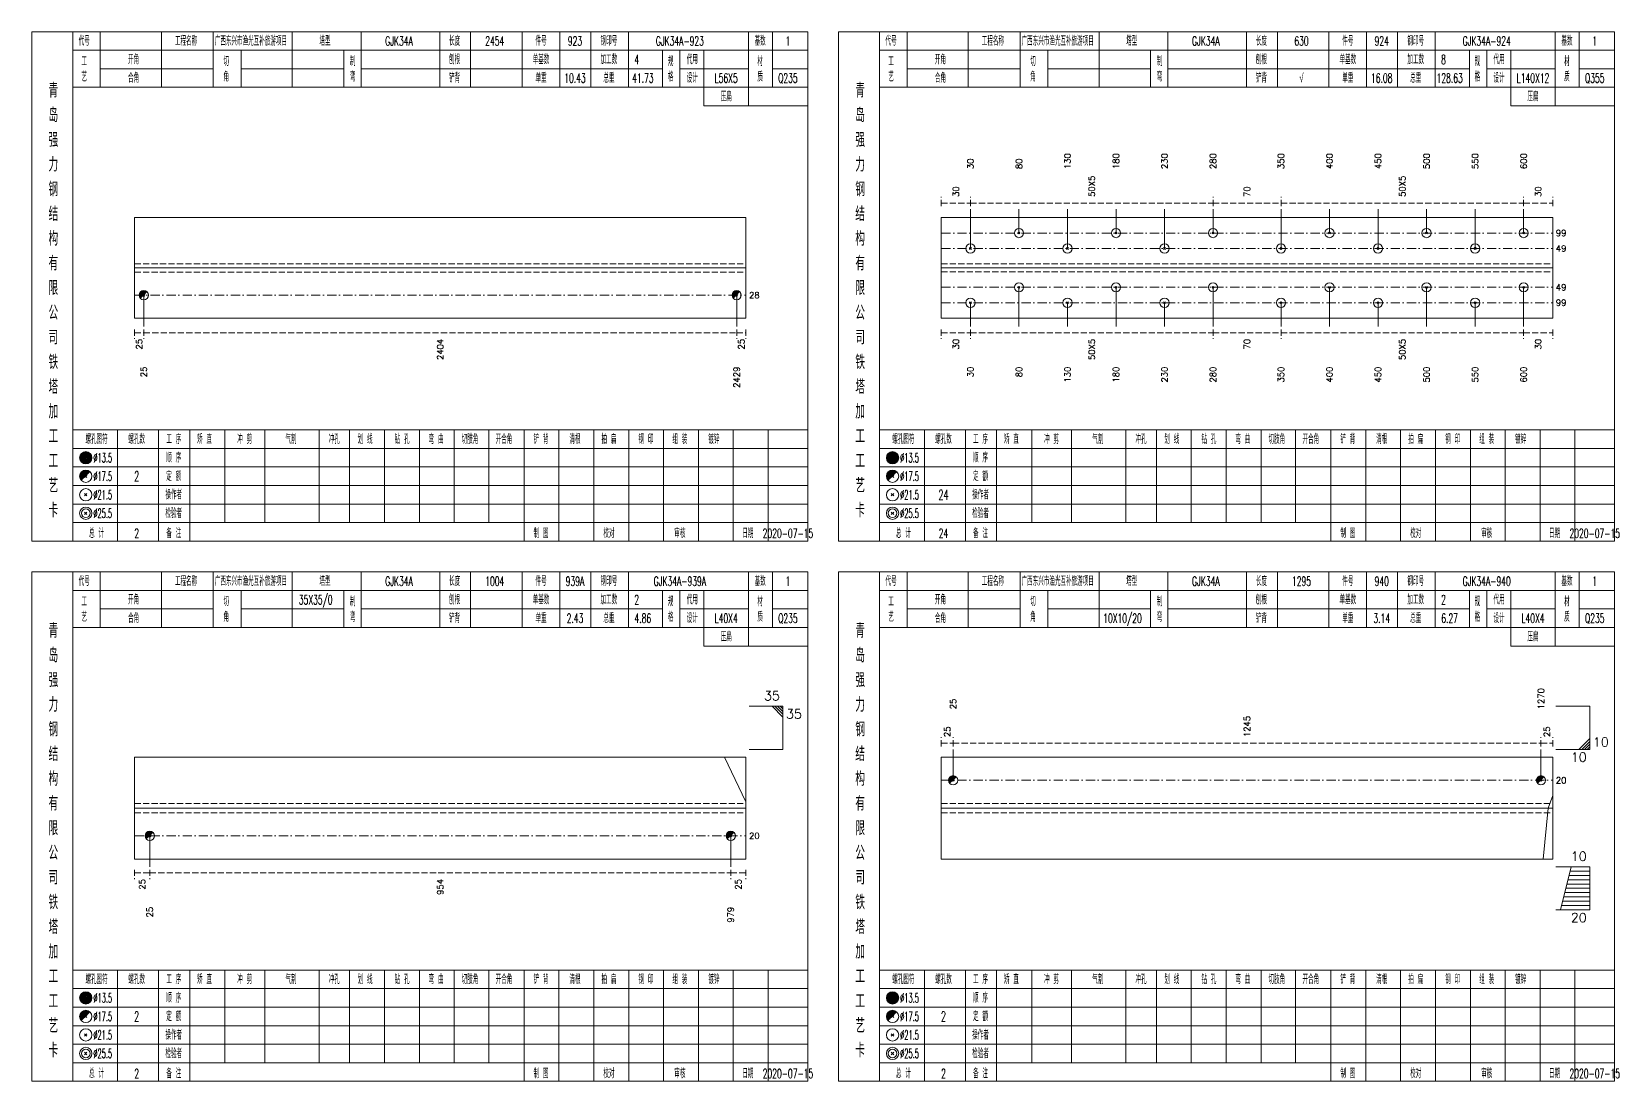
# Model space of a CAD drawing. Extents: x 0 to 2606, y -377 to 6479.
# Drawn here: x 2091 to 2606, y 2100 to 2440 of the extents above; entities that cross this region are included whole.
import ezdxf
from ezdxf.enums import TextEntityAlignment as Align

# ---------------------------------------------------------------- set-up
doc = ezdxf.new("R2010")
doc.units = 0
doc.header["$MEASUREMENT"] = 0
doc.linetypes.add('一点画线', pattern=[5.2, 3, -1, 0.2, -1])
doc.linetypes.add('虚线', pattern=[2.75, 2, -0.75])
doc.layers.get('0').update_dxf_attribs({"linetype": 'CONTINUOUS', "lineweight": 25})
doc.layers.add('1', color=7, linetype='CONTINUOUS', lineweight=25)
doc.layers.add('4', color=7, linetype='CONTINUOUS', lineweight=25)
doc.styles.get("Standard").update_dxf_attribs({"font": 'simplex.shx', "width": 0.7, "height": 3, "bigfont": 'gbhzfs.shx'})

msp = doc.modelspace()

# ---------------------------------------------------------------- linework, layer by layer
at = {"color": 8, "linetype": '虚线', "lineweight": 9}
for p, q in [((2385.9, 2383.5), (2385.9, 2386.5)), ((2385.9, 2384.5), (2395.33, 2384.5)), ((2395.33, 2383.5), (2395.33, 2386.5)), ((2395.33, 2383.5), (2395.33, 2386.5)), ((2395.33, 2384.5), (2473.94, 2384.5)), ((2473.94, 2383.5), (2473.94, 2386.5)), ((2473.94, 2383.5), (2473.94, 2386.5)), ((2473.94, 2384.5), (2495.96, 2384.5)), ((2495.96, 2383.5), (2495.96, 2386.5)), ((2495.96, 2383.5), (2495.96, 2386.5)), ((2495.96, 2384.5), (2574.57, 2384.5)), ((2574.57, 2383.5), (2574.57, 2386.5)), ((2574.57, 2383.5), (2574.57, 2386.5)), ((2574.57, 2384.5), (2584, 2384.5)), ((2584, 2383.5), (2584, 2386.5)), ((2124.5, 2343.5), (2124.5, 2340.5)), ((2124.5, 2342.5), (2127.5, 2342.5)), ((2127.5, 2343.5), (2127.5, 2340.5)), ((2127.5, 2343.5), (2127.5, 2340.5)), ((2127.5, 2342.5), (2319.6, 2342.5)), ((2319.6, 2343.5), (2319.6, 2340.5)), ((2319.6, 2343.5), (2319.6, 2340.5)), ((2319.6, 2342.5), (2322.6, 2342.5)), ((2322.6, 2343.5), (2322.6, 2340.5)), ((2385.9, 2343.5), (2385.9, 2340.5)), ((2385.9, 2342.5), (2395.33, 2342.5)), ((2395.33, 2343.5), (2395.33, 2340.5)), ((2395.33, 2343.5), (2395.33, 2340.5)), ((2395.33, 2342.5), (2473.94, 2342.5)), ((2473.94, 2343.5), (2473.94, 2340.5)), ((2473.94, 2343.5), (2473.94, 2340.5)), ((2473.94, 2342.5), (2495.96, 2342.5)), ((2495.96, 2343.5), (2495.96, 2340.5)), ((2495.96, 2343.5), (2495.96, 2340.5)), ((2495.96, 2342.5), (2574.57, 2342.5)), ((2574.57, 2343.5), (2574.57, 2340.5)), ((2574.57, 2343.5), (2574.57, 2340.5)), ((2574.57, 2342.5), (2584, 2342.5)), ((2584, 2343.5), (2584, 2340.5)), ((2385.9, 2208.5), (2385.9, 2211.5)), ((2385.9, 2209.5), (2389.72, 2209.5)), ((2389.72, 2208.5), (2389.72, 2211.5)), ((2389.72, 2208.5), (2389.72, 2211.5)), ((2389.72, 2209.5), (2580.18, 2209.5)), ((2580.18, 2208.5), (2580.18, 2211.5)), ((2580.18, 2208.5), (2580.18, 2211.5)), ((2580.18, 2209.5), (2584, 2209.5)), ((2584, 2208.5), (2584, 2211.5)), ((2124.5, 2168.5), (2124.5, 2165.5)), ((2124.5, 2167.5), (2129.43, 2167.5)), ((2129.43, 2168.5), (2129.43, 2165.5)), ((2129.43, 2168.5), (2129.43, 2165.5)), ((2129.43, 2167.5), (2317.67, 2167.5)), ((2317.67, 2168.5), (2317.67, 2165.5)), ((2317.67, 2168.5), (2317.67, 2165.5)), ((2317.67, 2167.5), (2322.6, 2167.5)), ((2322.6, 2168.5), (2322.6, 2165.5))]:
    msp.add_line(p, q, dxfattribs=at)
at = {"color": 7, "linetype": 'Continuous', "lineweight": 13}
for p, q in [((2395.33, 2369.79), (2395.33, 2382.5)), ((2411.06, 2374.79), (2411.06, 2382.5)), ((2426.78, 2369.79), (2426.78, 2382.5)), ((2442.5, 2374.79), (2442.5, 2382.5)), ((2458.22, 2369.79), (2458.22, 2382.5)), ((2473.94, 2374.79), (2473.94, 2382.5)), ((2495.96, 2369.79), (2495.96, 2382.5)), ((2511.68, 2374.79), (2511.68, 2382.5)), ((2527.4, 2369.79), (2527.4, 2382.5)), ((2543.12, 2374.79), (2543.12, 2382.5)), ((2558.84, 2369.79), (2558.84, 2382.5)), ((2574.57, 2374.79), (2574.57, 2382.5)), ((2410.76, 2374.49), (2411.36, 2375.09)), ((2411.36, 2374.49), (2410.76, 2375.09)), ((2442.2, 2374.49), (2442.8, 2375.09)), ((2442.8, 2374.49), (2442.2, 2375.09)), ((2473.64, 2374.49), (2474.24, 2375.09)), ((2474.24, 2374.49), (2473.64, 2375.09)), ((2511.38, 2374.49), (2511.98, 2375.09)), ((2511.98, 2374.49), (2511.38, 2375.09)), ((2542.82, 2374.49), (2543.42, 2375.09)), ((2543.42, 2374.49), (2542.82, 2375.09)), ((2574.27, 2374.49), (2574.87, 2375.09)), ((2574.87, 2374.49), (2574.27, 2375.09)), ((2395.03, 2369.49), (2395.63, 2370.09)), ((2395.63, 2369.49), (2395.03, 2370.09)), ((2426.48, 2369.49), (2427.08, 2370.09)), ((2427.08, 2369.49), (2426.48, 2370.09)), ((2457.92, 2369.49), (2458.52, 2370.09)), ((2458.52, 2369.49), (2457.92, 2370.09)), ((2495.66, 2369.49), (2496.26, 2370.09)), ((2496.26, 2369.49), (2495.66, 2370.09)), ((2527.1, 2369.49), (2527.7, 2370.09)), ((2527.7, 2369.49), (2527.1, 2370.09)), ((2558.54, 2369.49), (2559.14, 2370.09)), ((2559.14, 2369.49), (2558.54, 2370.09)), ((2411.06, 2357.21), (2411.06, 2344.5)), ((2442.5, 2357.21), (2442.5, 2344.5)), ((2473.94, 2357.21), (2473.94, 2344.5)), ((2511.68, 2357.21), (2511.68, 2344.5)), ((2543.12, 2357.21), (2543.12, 2344.5)), ((2574.57, 2357.21), (2574.57, 2344.5)), ((2127.5, 2354.66), (2127.5, 2344.5)), ((2319.6, 2354.66), (2319.6, 2344.5)), ((2395.33, 2352.21), (2395.33, 2344.5)), ((2426.78, 2352.21), (2426.78, 2344.5)), ((2458.22, 2352.21), (2458.22, 2344.5)), ((2495.96, 2352.21), (2495.96, 2344.5)), ((2527.4, 2352.21), (2527.4, 2344.5)), ((2558.84, 2352.21), (2558.84, 2344.5)), ((2334.6, 2221.5), (2323.6, 2221.5)), ((2331.1, 2221.5), (2334.6, 2218)), ((2331.98, 2221.5), (2334.6, 2218.88)), ((2332.85, 2221.5), (2334.6, 2219.75)), ((2333.73, 2221.5), (2334.6, 2220.62)), ((2334.6, 2207.5), (2334.6, 2221.5)), ((2596, 2221.5), (2585, 2221.5)), ((2596, 2207.5), (2596, 2221.5)), ((2334.6, 2207.5), (2323.6, 2207.5)), ((2389.72, 2197.5), (2389.72, 2207.5)), ((2580.18, 2197.5), (2580.18, 2207.5)), ((2596, 2207.5), (2585, 2207.5)), ((2592.5, 2207.5), (2596, 2211)), ((2593.38, 2207.5), (2596, 2210.12)), ((2594.25, 2207.5), (2596, 2209.25)), ((2595.12, 2207.5), (2596, 2208.38)), ((2322.6, 2190.56), (2315.69, 2205)), ((2584, 2192.62), (2582.47, 2188.5)), ((2582.47, 2188.5), (2580.94, 2172)), ((2129.43, 2179.5), (2129.43, 2169.5)), ((2317.67, 2179.5), (2317.67, 2169.5)), ((2596, 2169.5), (2585, 2169.5)), ((2590, 2169.5), (2586.5, 2155.5)), ((2596, 2166.7), (2589.3, 2166.7)), ((2596, 2168.1), (2589.65, 2168.1)), ((2596, 2169.5), (2596, 2155.5)), ((2596, 2161.1), (2587.9, 2161.1)), ((2596, 2162.5), (2588.25, 2162.5)), ((2596, 2163.9), (2588.6, 2163.9)), ((2596, 2165.3), (2588.95, 2165.3)), ((2596, 2155.5), (2585, 2155.5)), ((2596, 2156.9), (2586.85, 2156.9)), ((2596, 2158.3), (2587.2, 2158.3)), ((2596, 2159.7), (2587.55, 2159.7))]:
    msp.add_line(p, q, dxfattribs=at)
at = {"color": 7, "linetype": 'Continuous', "lineweight": 18}
for p, q in [((2124.5, 2379.84), (2124.5, 2347.16)), ((2124.5, 2379.84), (2322.6, 2379.84)), ((2322.6, 2379.84), (2322.6, 2347.16)), ((2385.9, 2379.79), (2385.9, 2347.21)), ((2385.9, 2379.79), (2584, 2379.79)), ((2584, 2379.79), (2584, 2347.21)), ((2124.5, 2363.5), (2322.6, 2363.5)), ((2385.9, 2363.5), (2584, 2363.5)), ((2124.5, 2205), (2124.5, 2172)), ((2124.5, 2205), (2322.6, 2205)), ((2322.6, 2205), (2322.6, 2172)), ((2385.9, 2205), (2385.9, 2172)), ((2385.9, 2205), (2584, 2205)), ((2584, 2205), (2584, 2172)), ((2124.5, 2188.5), (2322.6, 2188.5)), ((2385.9, 2188.5), (2584, 2188.5))]:
    msp.add_line(p, q, dxfattribs=at)
at = {"color": 3, "linetype": '一点画线', "lineweight": 13}
for p, q in [((2385.9, 2374.79), (2584, 2374.79)), ((2385.9, 2369.79), (2584, 2369.79)), ((2385.9, 2357.21), (2584, 2357.21)), ((2124.5, 2354.66), (2322.6, 2354.66)), ((2385.9, 2352.21), (2584, 2352.21)), ((2385.9, 2197.5), (2584, 2197.5)), ((2124.5, 2179.5), (2322.6, 2179.5))]:
    msp.add_line(p, q, dxfattribs=at)
at = {"color": 1, "linetype": '虚线', "lineweight": 18}
for p, q in [((2124.5, 2364.84), (2322.6, 2364.84)), ((2124.5, 2362.16), (2322.6, 2362.16)), ((2385.9, 2364.79), (2584, 2364.79)), ((2385.9, 2362.21), (2584, 2362.21)), ((2124.5, 2190), (2322.6, 2190)), ((2124.5, 2187), (2322.6, 2187)), ((2385.9, 2190), (2584, 2190)), ((2385.9, 2187), (2584, 2187))]:
    msp.add_line(p, q, dxfattribs=at)
at = {"color": 7, "linetype": 'Continuous', "lineweight": 0}
for p, q in [((2389.42, 2197.2), (2390.02, 2197.8)), ((2389.42, 2197.8), (2390.02, 2197.2)), ((2579.88, 2197.2), (2580.48, 2197.8)), ((2579.88, 2197.8), (2580.48, 2197.2))]:
    msp.add_line(p, q, dxfattribs=at)
at = {"color": 7, "linetype": 'Continuous', "lineweight": 13}
for centre in [(2411.06, 2374.79), (2442.5, 2374.79), (2473.94, 2374.79), (2511.68, 2374.79), (2543.12, 2374.79), (2574.57, 2374.79), (2395.33, 2369.79), (2426.78, 2369.79), (2458.22, 2369.79), (2495.96, 2369.79), (2527.4, 2369.79), (2558.84, 2369.79), (2389.72, 2197.5), (2580.18, 2197.5)]:
    msp.add_circle(centre, 1.5, dxfattribs=at)
for centre, radius in [((2389.72, 2197.5), 1.35), ((2389.72, 2197.5), 1.2), ((2389.72, 2197.5), 1.05), ((2389.72, 2197.5), 0.9), ((2389.72, 2197.5), 0.75), ((2389.72, 2197.5), 0.6), ((2389.72, 2197.5), 0.45), ((2389.72, 2197.5), 0.3), ((2389.72, 2197.5), 0.15), ((2580.18, 2197.5), 1.35), ((2580.18, 2197.5), 1.2), ((2580.18, 2197.5), 1.05), ((2580.18, 2197.5), 0.9), ((2580.18, 2197.5), 0.75), ((2580.18, 2197.5), 0.6), ((2580.18, 2197.5), 0.45), ((2580.18, 2197.5), 0.3), ((2580.18, 2197.5), 0.15)]:
    msp.add_arc(centre, radius, 45, 225, dxfattribs=at)
at = {"layer": '1', "color": 7, "linetype": 'Continuous', "lineweight": 13}
for p, q in [((2410.76, 2356.91), (2411.36, 2357.51)), ((2411.36, 2356.91), (2410.76, 2357.51)), ((2442.2, 2356.91), (2442.8, 2357.51)), ((2442.8, 2356.91), (2442.2, 2357.51)), ((2473.64, 2356.91), (2474.24, 2357.51)), ((2474.24, 2356.91), (2473.64, 2357.51)), ((2511.38, 2356.91), (2511.98, 2357.51)), ((2511.98, 2356.91), (2511.38, 2357.51)), ((2542.82, 2356.91), (2543.42, 2357.51)), ((2543.42, 2356.91), (2542.82, 2357.51)), ((2574.27, 2356.91), (2574.87, 2357.51)), ((2574.87, 2356.91), (2574.27, 2357.51)), ((2395.03, 2351.91), (2395.63, 2352.51)), ((2395.63, 2351.91), (2395.03, 2352.51)), ((2426.48, 2351.91), (2427.08, 2352.51)), ((2427.08, 2351.91), (2426.48, 2352.51)), ((2457.92, 2351.91), (2458.52, 2352.51)), ((2458.52, 2351.91), (2457.92, 2352.51)), ((2495.66, 2351.91), (2496.26, 2352.51)), ((2496.26, 2351.91), (2495.66, 2352.51)), ((2527.1, 2351.91), (2527.7, 2352.51)), ((2527.7, 2351.91), (2527.1, 2352.51)), ((2558.54, 2351.91), (2559.14, 2352.51)), ((2559.14, 2351.91), (2558.54, 2352.51))]:
    msp.add_line(p, q, dxfattribs=at)
at = {"layer": '1', "color": 7, "linetype": 'Continuous', "lineweight": 0}
for p, q in [((2127.2, 2354.36), (2127.8, 2354.96)), ((2127.2, 2354.96), (2127.8, 2354.36)), ((2319.3, 2354.36), (2319.9, 2354.96)), ((2319.3, 2354.96), (2319.9, 2354.36)), ((2129.13, 2179.2), (2129.73, 2179.8)), ((2129.13, 2179.8), (2129.73, 2179.2)), ((2317.37, 2179.2), (2317.97, 2179.8)), ((2317.37, 2179.8), (2317.97, 2179.2))]:
    msp.add_line(p, q, dxfattribs=at)
at = {"layer": '1', "color": 7, "linetype": 'Continuous', "lineweight": 18}
for p, q in [((2124.5, 2347.16), (2322.6, 2347.16)), ((2385.9, 2347.21), (2584, 2347.21)), ((2124.5, 2172), (2322.6, 2172)), ((2385.9, 2172), (2584, 2172))]:
    msp.add_line(p, q, dxfattribs=at)
at = {"layer": '1', "color": 7, "linetype": 'Continuous', "lineweight": 13}
for centre in [(2127.5, 2354.66), (2319.6, 2354.66), (2411.06, 2357.21), (2442.5, 2357.21), (2473.94, 2357.21), (2511.68, 2357.21), (2543.12, 2357.21), (2574.57, 2357.21), (2395.33, 2352.21), (2426.78, 2352.21), (2458.22, 2352.21), (2495.96, 2352.21), (2527.4, 2352.21), (2558.84, 2352.21), (2129.43, 2179.5), (2317.67, 2179.5)]:
    msp.add_circle(centre, 1.5, dxfattribs=at)
for centre, radius in [((2127.5, 2354.66), 1.35), ((2127.5, 2354.66), 1.2), ((2127.5, 2354.66), 1.05), ((2319.6, 2354.66), 1.35), ((2319.6, 2354.66), 1.2), ((2319.6, 2354.66), 1.05), ((2127.5, 2354.66), 0.9), ((2127.5, 2354.66), 0.75), ((2127.5, 2354.66), 0.6), ((2127.5, 2354.66), 0.45), ((2127.5, 2354.66), 0.3), ((2127.5, 2354.66), 0.15), ((2319.6, 2354.66), 0.9), ((2319.6, 2354.66), 0.75), ((2319.6, 2354.66), 0.6), ((2319.6, 2354.66), 0.45), ((2319.6, 2354.66), 0.3), ((2319.6, 2354.66), 0.15), ((2129.43, 2179.5), 1.35), ((2317.67, 2179.5), 1.35), ((2129.43, 2179.5), 1.2), ((2129.43, 2179.5), 1.05), ((2129.43, 2179.5), 0.9), ((2129.43, 2179.5), 0.75), ((2129.43, 2179.5), 0.6), ((2129.43, 2179.5), 0.45), ((2129.43, 2179.5), 0.3), ((2129.43, 2179.5), 0.15), ((2317.67, 2179.5), 1.2), ((2317.67, 2179.5), 1.05), ((2317.67, 2179.5), 0.9), ((2317.67, 2179.5), 0.75), ((2317.67, 2179.5), 0.6), ((2317.67, 2179.5), 0.45), ((2317.67, 2179.5), 0.3), ((2317.67, 2179.5), 0.15)]:
    msp.add_arc(centre, radius, 45, 225, dxfattribs=at)
at = {"layer": '4', "color": 1, "linetype": 'Continuous', "lineweight": 18}
for p, q in [((2104.5, 2275), (2104.5, 2440)), ((2113.4, 2422), (2113.4, 2440)), ((2133.2, 2422), (2133.2, 2440)), ((2150, 2422), (2150, 2440)), ((2175.6, 2422), (2175.6, 2440)), ((2197.9, 2422), (2197.9, 2440)), ((2223.4, 2422), (2223.4, 2440)), ((2233.4, 2422), (2233.4, 2440)), ((2250.1, 2422), (2250.1, 2440)), ((2262.3, 2422), (2262.3, 2440)), ((2272.3, 2422), (2272.3, 2440)), ((2284.5, 2422), (2284.5, 2440)), ((2323.4, 2416), (2323.4, 2440)), ((2331.2, 2422), (2331.2, 2440)), ((2365.9, 2275), (2365.9, 2440)), ((2374.8, 2422), (2374.8, 2440)), ((2394.6, 2422), (2394.6, 2440)), ((2411.4, 2422), (2411.4, 2440)), ((2437, 2422), (2437, 2440)), ((2459.3, 2422), (2459.3, 2440)), ((2484.8, 2422), (2484.8, 2440)), ((2494.8, 2422), (2494.8, 2440)), ((2511.5, 2422), (2511.5, 2440)), ((2523.7, 2422), (2523.7, 2440)), ((2533.7, 2422), (2533.7, 2440)), ((2545.9, 2422), (2545.9, 2440)), ((2584.8, 2416), (2584.8, 2440)), ((2592.6, 2422), (2592.6, 2440)), ((2104.5, 2434), (2342.6, 2434)), ((2159, 2422), (2159, 2434)), ((2192.3, 2422), (2192.3, 2434)), ((2295.6, 2422), (2295.6, 2434)), ((2301.2, 2422), (2301.2, 2434)), ((2309, 2416), (2309, 2434)), ((2365.9, 2434), (2604, 2434)), ((2420.4, 2422), (2420.4, 2434)), ((2453.7, 2422), (2453.7, 2434)), ((2557, 2422), (2557, 2434)), ((2562.6, 2422), (2562.6, 2434)), ((2570.4, 2416), (2570.4, 2434)), ((2113.4, 2428), (2150, 2428)), ((2159, 2428), (2192.3, 2428)), ((2197.9, 2428), (2295.6, 2428)), ((2301.2, 2428), (2323.4, 2428)), ((2331.2, 2428), (2342.6, 2428)), ((2374.8, 2428), (2411.4, 2428)), ((2420.4, 2428), (2453.7, 2428)), ((2459.3, 2428), (2557, 2428)), ((2562.6, 2428), (2584.8, 2428)), ((2592.6, 2428), (2604, 2428)), ((2104.5, 2422), (2342.6, 2422)), ((2365.9, 2422), (2604, 2422)), ((2309, 2416), (2342.6, 2416)), ((2570.4, 2416), (2604, 2416)), ((2104.5, 2311), (2342.6, 2311)), ((2119, 2275), (2119, 2311)), ((2132.3, 2275), (2132.3, 2311)), ((2142.4, 2275), (2142.4, 2311)), ((2153.8, 2281), (2153.8, 2311)), ((2166.7, 2281), (2166.7, 2311)), ((2184.3, 2281), (2184.3, 2311)), ((2194.2, 2281), (2194.2, 2311)), ((2205.5, 2281), (2205.5, 2311)), ((2216.8, 2281), (2216.8, 2311)), ((2228.1, 2281), (2228.1, 2311)), ((2239.3, 2281), (2239.3, 2311)), ((2250.7, 2281), (2250.7, 2311)), ((2262, 2281), (2262, 2311)), ((2273.3, 2281), (2273.3, 2311)), ((2284.6, 2281), (2284.6, 2311)), ((2295.9, 2281), (2295.9, 2311)), ((2307.2, 2281), (2307.2, 2311)), ((2318.5, 2281), (2318.5, 2311)), ((2329.8, 2281), (2329.8, 2311)), ((2365.9, 2311), (2604, 2311)), ((2380.4, 2275), (2380.4, 2311)), ((2393.7, 2275), (2393.7, 2311)), ((2403.8, 2275), (2403.8, 2311)), ((2415.2, 2281), (2415.2, 2311)), ((2428.1, 2281), (2428.1, 2311)), ((2445.7, 2281), (2445.7, 2311)), ((2455.6, 2281), (2455.6, 2311)), ((2466.9, 2281), (2466.9, 2311)), ((2478.2, 2281), (2478.2, 2311)), ((2489.5, 2281), (2489.5, 2311)), ((2500.7, 2281), (2500.7, 2311)), ((2512.1, 2281), (2512.1, 2311)), ((2523.4, 2281), (2523.4, 2311)), ((2534.7, 2281), (2534.7, 2311)), ((2546, 2281), (2546, 2311)), ((2557.3, 2281), (2557.3, 2311)), ((2568.6, 2281), (2568.6, 2311)), ((2579.9, 2281), (2579.9, 2311)), ((2591.2, 2281), (2591.2, 2311)), ((2104.5, 2305), (2342.6, 2305)), ((2365.9, 2305), (2604, 2305)), ((2104.5, 2299), (2342.6, 2299)), ((2365.9, 2299), (2604, 2299)), ((2104.5, 2293), (2342.6, 2293)), ((2365.9, 2293), (2604, 2293)), ((2104.5, 2287), (2342.6, 2287)), ((2365.9, 2287), (2604, 2287)), ((2104.5, 2281), (2342.6, 2281)), ((2250.7, 2275), (2250.7, 2281)), ((2262, 2275), (2262, 2281)), ((2273.3, 2275), (2273.3, 2281)), ((2284.6, 2275), (2284.6, 2281)), ((2295.9, 2275), (2295.9, 2281)), ((2307.2, 2275), (2307.2, 2281)), ((2318.5, 2275), (2318.5, 2281)), ((2329.8, 2275), (2329.8, 2281)), ((2365.9, 2281), (2604, 2281)), ((2512.1, 2275), (2512.1, 2281)), ((2523.4, 2275), (2523.4, 2281)), ((2534.7, 2275), (2534.7, 2281)), ((2546, 2275), (2546, 2281)), ((2557.3, 2275), (2557.3, 2281)), ((2568.6, 2275), (2568.6, 2281)), ((2579.9, 2275), (2579.9, 2281)), ((2591.2, 2275), (2591.2, 2281)), ((2104.5, 2100), (2104.5, 2265)), ((2113.4, 2247), (2113.4, 2265)), ((2133.2, 2247), (2133.2, 2265)), ((2150, 2247), (2150, 2265)), ((2175.6, 2247), (2175.6, 2265)), ((2197.9, 2247), (2197.9, 2265)), ((2223.4, 2247), (2223.4, 2265)), ((2233.4, 2247), (2233.4, 2265)), ((2250.1, 2247), (2250.1, 2265)), ((2262.3, 2247), (2262.3, 2265)), ((2272.3, 2247), (2272.3, 2265)), ((2284.5, 2247), (2284.5, 2265)), ((2323.4, 2241), (2323.4, 2265)), ((2331.2, 2247), (2331.2, 2265)), ((2365.9, 2100), (2365.9, 2265)), ((2374.8, 2247), (2374.8, 2265)), ((2394.6, 2247), (2394.6, 2265)), ((2411.4, 2247), (2411.4, 2265)), ((2437, 2247), (2437, 2265)), ((2459.3, 2247), (2459.3, 2265)), ((2484.8, 2247), (2484.8, 2265)), ((2494.8, 2247), (2494.8, 2265)), ((2511.5, 2247), (2511.5, 2265)), ((2523.7, 2247), (2523.7, 2265)), ((2533.7, 2247), (2533.7, 2265)), ((2545.9, 2247), (2545.9, 2265)), ((2584.8, 2241), (2584.8, 2265)), ((2592.6, 2247), (2592.6, 2265)), ((2104.5, 2259), (2342.6, 2259)), ((2159, 2247), (2159, 2259)), ((2192.3, 2247), (2192.3, 2259)), ((2295.6, 2247), (2295.6, 2259)), ((2301.2, 2247), (2301.2, 2259)), ((2309, 2241), (2309, 2259)), ((2365.9, 2259), (2604, 2259)), ((2420.4, 2247), (2420.4, 2259)), ((2453.7, 2247), (2453.7, 2259)), ((2557, 2247), (2557, 2259)), ((2562.6, 2247), (2562.6, 2259)), ((2570.4, 2241), (2570.4, 2259)), ((2113.4, 2253), (2150, 2253)), ((2159, 2253), (2192.3, 2253)), ((2197.9, 2253), (2295.6, 2253)), ((2301.2, 2253), (2323.4, 2253)), ((2331.2, 2253), (2342.6, 2253)), ((2374.8, 2253), (2411.4, 2253)), ((2420.4, 2253), (2453.7, 2253)), ((2459.3, 2253), (2557, 2253)), ((2562.6, 2253), (2584.8, 2253)), ((2592.6, 2253), (2604, 2253)), ((2104.5, 2247), (2342.6, 2247)), ((2365.9, 2247), (2604, 2247)), ((2309, 2241), (2342.6, 2241)), ((2570.4, 2241), (2604, 2241)), ((2104.5, 2136), (2342.6, 2136)), ((2119, 2100), (2119, 2136)), ((2132.3, 2100), (2132.3, 2136)), ((2142.4, 2100), (2142.4, 2136)), ((2153.8, 2106), (2153.8, 2136)), ((2166.7, 2106), (2166.7, 2136)), ((2184.3, 2106), (2184.3, 2136)), ((2194.2, 2106), (2194.2, 2136)), ((2205.5, 2106), (2205.5, 2136)), ((2216.8, 2106), (2216.8, 2136)), ((2228.1, 2106), (2228.1, 2136)), ((2239.3, 2106), (2239.3, 2136)), ((2250.7, 2106), (2250.7, 2136)), ((2262, 2106), (2262, 2136)), ((2273.3, 2106), (2273.3, 2136)), ((2284.6, 2106), (2284.6, 2136)), ((2295.9, 2106), (2295.9, 2136)), ((2307.2, 2106), (2307.2, 2136)), ((2318.5, 2106), (2318.5, 2136)), ((2329.8, 2106), (2329.8, 2136)), ((2365.9, 2136), (2604, 2136)), ((2380.4, 2100), (2380.4, 2136)), ((2393.7, 2100), (2393.7, 2136)), ((2403.8, 2100), (2403.8, 2136)), ((2415.2, 2106), (2415.2, 2136)), ((2428.1, 2106), (2428.1, 2136)), ((2445.7, 2106), (2445.7, 2136)), ((2455.6, 2106), (2455.6, 2136)), ((2466.9, 2106), (2466.9, 2136)), ((2478.2, 2106), (2478.2, 2136)), ((2489.5, 2106), (2489.5, 2136)), ((2500.7, 2106), (2500.7, 2136)), ((2512.1, 2106), (2512.1, 2136)), ((2523.4, 2106), (2523.4, 2136)), ((2534.7, 2106), (2534.7, 2136)), ((2546, 2106), (2546, 2136)), ((2557.3, 2106), (2557.3, 2136)), ((2568.6, 2106), (2568.6, 2136)), ((2579.9, 2106), (2579.9, 2136)), ((2591.2, 2106), (2591.2, 2136)), ((2104.5, 2130), (2342.6, 2130)), ((2365.9, 2130), (2604, 2130)), ((2104.5, 2124), (2342.6, 2124)), ((2365.9, 2124), (2604, 2124)), ((2104.5, 2118), (2342.6, 2118)), ((2365.9, 2118), (2604, 2118)), ((2104.5, 2112), (2342.6, 2112)), ((2365.9, 2112), (2604, 2112)), ((2104.5, 2106), (2342.6, 2106)), ((2250.7, 2100), (2250.7, 2106)), ((2262, 2100), (2262, 2106)), ((2273.3, 2100), (2273.3, 2106)), ((2284.6, 2100), (2284.6, 2106)), ((2295.9, 2100), (2295.9, 2106)), ((2307.2, 2100), (2307.2, 2106)), ((2318.5, 2100), (2318.5, 2106)), ((2329.8, 2100), (2329.8, 2106)), ((2365.9, 2106), (2604, 2106)), ((2512.1, 2100), (2512.1, 2106)), ((2523.4, 2100), (2523.4, 2106)), ((2534.7, 2100), (2534.7, 2106)), ((2546, 2100), (2546, 2106)), ((2557.3, 2100), (2557.3, 2106)), ((2568.6, 2100), (2568.6, 2106)), ((2579.9, 2100), (2579.9, 2106)), ((2591.2, 2100), (2591.2, 2106))]:
    msp.add_line(p, q, dxfattribs=at)
at = {"layer": '4', "color": 7, "linetype": 'Continuous', "lineweight": 13}
for p, q in [((2108.5, 2301.8), (2108.9, 2302.2)), ((2108.9, 2301.8), (2108.5, 2302.2)), ((2369.9, 2301.8), (2370.3, 2302.2)), ((2370.3, 2301.8), (2369.9, 2302.2)), ((2108.3, 2289.6), (2109.1, 2290.4)), ((2109.1, 2289.6), (2108.3, 2290.4)), ((2369.7, 2289.6), (2370.5, 2290.4)), ((2370.5, 2289.6), (2369.7, 2290.4)), ((2108.3, 2283.6), (2109.1, 2284.4)), ((2109.1, 2283.6), (2108.3, 2284.4)), ((2369.7, 2283.6), (2370.5, 2284.4)), ((2370.5, 2283.6), (2369.7, 2284.4)), ((2108.5, 2126.8), (2108.9, 2127.2)), ((2108.9, 2126.8), (2108.5, 2127.2)), ((2369.9, 2126.8), (2370.3, 2127.2)), ((2370.3, 2126.8), (2369.9, 2127.2)), ((2108.3, 2114.6), (2109.1, 2115.4)), ((2109.1, 2114.6), (2108.3, 2115.4)), ((2369.7, 2114.6), (2370.5, 2115.4)), ((2370.5, 2114.6), (2369.7, 2115.4)), ((2108.3, 2108.6), (2109.1, 2109.4)), ((2109.1, 2108.6), (2108.3, 2109.4)), ((2369.7, 2108.6), (2370.5, 2109.4)), ((2370.5, 2108.6), (2369.7, 2109.4))]:
    msp.add_line(p, q, dxfattribs=at)
at = {"layer": '4', "color": 7, "linetype": 'Continuous', "lineweight": 0}
for p, q in [((2108.3, 2295.6), (2109.1, 2296.4)), ((2108.3, 2296.4), (2109.1, 2295.6)), ((2369.7, 2295.6), (2370.5, 2296.4)), ((2369.7, 2296.4), (2370.5, 2295.6)), ((2108.3, 2120.6), (2109.1, 2121.4)), ((2108.3, 2121.4), (2109.1, 2120.6)), ((2369.7, 2120.6), (2370.5, 2121.4)), ((2369.7, 2121.4), (2370.5, 2120.6))]:
    msp.add_line(p, q, dxfattribs=at)
at = {"layer": '4', "color": 1, "linetype": 'Continuous', "lineweight": 18}
for points in [[(2091.2, 2440), (2091.2, 2275), (2342.6, 2275), (2342.6, 2440)], [(2352.6, 2440), (2352.6, 2275), (2604, 2275), (2604, 2440)], [(2091.2, 2265), (2091.2, 2100), (2342.6, 2100), (2342.6, 2265)], [(2352.6, 2265), (2352.6, 2100), (2604, 2100), (2604, 2265)]]:
    msp.add_lwpolyline(points, close=True, dxfattribs=at)
at = {"layer": '4', "color": 7, "linetype": 'Continuous', "lineweight": 13}
for centre, radius in [((2108.7, 2302), 2), ((2108.7, 2302), 1.8), ((2108.7, 2302), 1.6), ((2108.7, 2302), 1.4), ((2108.7, 2302), 1.2), ((2108.7, 2302), 1), ((2108.7, 2302), 0.8), ((2108.7, 2302), 0.6), ((2108.7, 2302), 0.4), ((2108.7, 2302), 0.2), ((2370.1, 2302), 2), ((2370.1, 2302), 1.8), ((2370.1, 2302), 1.6), ((2370.1, 2302), 1.4), ((2370.1, 2302), 1.2), ((2370.1, 2302), 1), ((2370.1, 2302), 0.8), ((2370.1, 2302), 0.6), ((2370.1, 2302), 0.4), ((2370.1, 2302), 0.2), ((2108.7, 2296), 2), ((2370.1, 2296), 2), ((2108.7, 2290), 2), ((2370.1, 2290), 2), ((2108.7, 2284), 2), ((2108.7, 2284), 1.4), ((2370.1, 2284), 2), ((2370.1, 2284), 1.4), ((2108.7, 2127), 2), ((2108.7, 2127), 1.8), ((2108.7, 2127), 1.6), ((2108.7, 2127), 1.4), ((2108.7, 2127), 1.2), ((2108.7, 2127), 1), ((2108.7, 2127), 0.8), ((2108.7, 2127), 0.6), ((2108.7, 2127), 0.4), ((2108.7, 2127), 0.2), ((2370.1, 2127), 2), ((2370.1, 2127), 1.8), ((2370.1, 2127), 1.6), ((2370.1, 2127), 1.4), ((2370.1, 2127), 1.2), ((2370.1, 2127), 1), ((2370.1, 2127), 0.8), ((2370.1, 2127), 0.6), ((2370.1, 2127), 0.4), ((2370.1, 2127), 0.2), ((2108.7, 2121), 2), ((2370.1, 2121), 2), ((2108.7, 2115), 2), ((2370.1, 2115), 2), ((2108.7, 2109), 2), ((2108.7, 2109), 1.4), ((2370.1, 2109), 2), ((2370.1, 2109), 1.4)]:
    msp.add_circle(centre, radius, dxfattribs=at)
for centre, radius in [((2108.7, 2296), 1.8), ((2108.7, 2296), 1.6), ((2108.7, 2296), 1.4), ((2108.7, 2296), 1.2), ((2108.7, 2296), 1), ((2108.7, 2296), 0.8), ((2108.7, 2296), 0.6), ((2108.7, 2296), 0.4), ((2108.7, 2296), 0.2), ((2370.1, 2296), 1.8), ((2370.1, 2296), 1.6), ((2370.1, 2296), 1.4), ((2370.1, 2296), 1.2), ((2370.1, 2296), 1), ((2370.1, 2296), 0.8), ((2370.1, 2296), 0.6), ((2370.1, 2296), 0.4), ((2370.1, 2296), 0.2), ((2108.7, 2121), 1.8), ((2108.7, 2121), 1.6), ((2108.7, 2121), 1.4), ((2108.7, 2121), 1.2), ((2108.7, 2121), 1), ((2108.7, 2121), 0.8), ((2108.7, 2121), 0.6), ((2108.7, 2121), 0.4), ((2108.7, 2121), 0.2), ((2370.1, 2121), 1.8), ((2370.1, 2121), 1.6), ((2370.1, 2121), 1.4), ((2370.1, 2121), 1.2), ((2370.1, 2121), 1), ((2370.1, 2121), 0.8), ((2370.1, 2121), 0.6), ((2370.1, 2121), 0.4), ((2370.1, 2121), 0.2)]:
    msp.add_arc(centre, radius, 45, 225, dxfattribs=at)

# ---------------------------------------------------------------- texts
at = {"color": 7, "linetype": 'Continuous', "lineweight": 13}
for s, p in [('30', (2395.33, 2395.5)), ('80', (2411.06, 2395.5)), ('130', (2426.78, 2395.5)), ('180', (2442.5, 2395.5)), ('230', (2458.22, 2395.5)), ('280', (2473.94, 2395.5)), ('350', (2495.96, 2395.5)), ('400', (2511.68, 2395.5)), ('450', (2527.4, 2395.5)), ('500', (2543.12, 2395.5)), ('550', (2558.84, 2395.5)), ('600', (2574.57, 2395.5)), ('25', (2389.72, 2220.5)), ('1270', (2580.18, 2220.5))]:
    msp.add_text(s, height=2, rotation=90, dxfattribs=at).set_placement(p, align=Align.MIDDLE_LEFT)
at = {"color": 8, "linetype": 'Continuous', "lineweight": 9}
for s, p in [('50X5', (2434.64, 2386.5)), ('50X5', (2535.26, 2386.5)), ('30', (2390.62, 2386.5)), ('70', (2484.95, 2386.5)), ('30', (2579.28, 2386.5)), ('1245', (2484.95, 2211.5)), ('25', (2387.81, 2211.5)), ('25', (2582.09, 2211.5))]:
    msp.add_text(s, height=2, rotation=90, dxfattribs=at).set_placement(p, align=Align.MIDDLE_LEFT)
at = {"color": 7, "linetype": 'Continuous', "lineweight": 13}
for s, p in [('99', (2585, 2374.79)), ('49', (2585, 2369.79)), ('49', (2585, 2357.21)), ('28', (2323.6, 2354.66)), ('99', (2585, 2352.21)), ('20', (2585, 2197.5)), ('20', (2323.6, 2179.5))]:
    msp.add_text(s, height=2, dxfattribs=at).set_placement(p, align=Align.MIDDLE_LEFT)
at = {"color": 8, "linetype": 'Continuous', "lineweight": 9}
for s, p in [('2404', (2223.55, 2340.5)), ('25', (2126, 2340.5)), ('25', (2321.1, 2340.5)), ('30', (2390.62, 2340.5)), ('50X5', (2434.64, 2340.5)), ('70', (2484.95, 2340.5)), ('50X5', (2535.26, 2340.5)), ('30', (2579.28, 2340.5)), ('25', (2126.97, 2165.5)), ('954', (2223.55, 2165.5)), ('25', (2320.13, 2165.5))]:
    msp.add_text(s, height=2, rotation=90, dxfattribs=at).set_placement(p, align=Align.MIDDLE_RIGHT)
at = {"color": 7, "linetype": 'Continuous', "lineweight": 13}
for s, p in [('35', (2333.6, 2222.5)), ('10', (2595, 2170.5))]:
    msp.add_text(s, height=3, dxfattribs=at).set_placement(p, align=Align.BOTTOM_RIGHT)
msp.add_text('35', height=3, dxfattribs=at).set_placement((2335.6, 2220.5), align=Align.TOP_LEFT)
msp.add_text('10', height=3, dxfattribs=at).set_placement((2597, 2207.5), align=Align.BOTTOM_LEFT)
for s, p in [('10', (2595, 2206.5)), ('20', (2595, 2154.5))]:
    msp.add_text(s, height=3, dxfattribs=at).set_placement(p, align=Align.TOP_RIGHT)
at = {"layer": '1', "color": 7, "linetype": 'Continuous', "lineweight": 13}
for s, p in [('25', (2127.5, 2331.5)), ('2429', (2319.6, 2331.5)), ('30', (2395.33, 2331.5)), ('80', (2411.06, 2331.5)), ('130', (2426.78, 2331.5)), ('180', (2442.5, 2331.5)), ('230', (2458.22, 2331.5)), ('280', (2473.94, 2331.5)), ('350', (2495.96, 2331.5)), ('400', (2511.68, 2331.5)), ('450', (2527.4, 2331.5)), ('500', (2543.12, 2331.5)), ('550', (2558.84, 2331.5)), ('600', (2574.57, 2331.5)), ('25', (2129.43, 2156.5)), ('979', (2317.67, 2156.5))]:
    msp.add_text(s, height=2, rotation=90, dxfattribs=at).set_placement(p, align=Align.MIDDLE_RIGHT)
at = {"layer": '4', "color": 1, "linetype": 'Continuous', "lineweight": 13}
for s, height, width, p in [('代号', 3, 0.6, (2108.2, 2437)), ('工程名称', 3, 0.6, (2141.2, 2437)), ('广西东兴市渔光互补旅游项目', 3, 0.6, (2162.2, 2437)), ('塔型', 3, 0.6, (2186.2, 2437)), ('GJK34A', 3, 0.6, (2210.2, 2437)), ('长度', 3, 0.6, (2228.2, 2437)), ('2454', 3, 0.6, (2241.2, 2437)), ('件号', 3, 0.6, (2256.2, 2437)), ('923', 3, 0.6, (2267.2, 2437)), ('钢印号', 3, 0.6, (2278.2, 2437)), ('GJK34A-923', 3, 0.6, (2301.2, 2437)), ('基数', 3, 0.6, (2327.2, 2437)), ('1', 3, 0.6, (2336.2, 2437)), ('代号', 3, 0.6, (2369.6, 2437)), ('工程名称', 3, 0.6, (2402.6, 2437)), ('广西东兴市渔光互补旅游项目', 3, 0.6, (2423.6, 2437)), ('塔型', 3, 0.6, (2447.6, 2437)), ('GJK34A', 3, 0.6, (2471.6, 2437)), ('长度', 3, 0.6, (2489.6, 2437)), ('630', 3, 0.6, (2502.6, 2437)), ('件号', 3, 0.6, (2517.6, 2437)), ('924', 3, 0.6, (2528.6, 2437)), ('钢印号', 3, 0.6, (2539.6, 2437)), ('GJK34A-924', 3, 0.6, (2562.6, 2437)), ('基数', 3, 0.6, (2588.6, 2437)), ('1', 3, 0.6, (2597.6, 2437)), ('工', 3, 0.6, (2108.2, 2430.4)), ('开角', 3, 0.6, (2124.2, 2431)), ('切', 3, 0.6, (2154.2, 2430.4)), ('制', 3, 0.6, (2195.2, 2430.4)), ('刨根', 3, 0.6, (2228.2, 2431)), ('单基数', 3, 0.6, (2256.2, 2431)), ('加工数', 3, 0.6, (2278.2, 2431)), ('4', 3, 0.6, (2287.2, 2431)), ('规', 3, 0.6, (2298.2, 2430.4)), ('代用', 3, 0.6, (2305.2, 2431)), ('材', 3, 0.6, (2327.2, 2430.4)), ('工', 3, 0.6, (2369.6, 2430.4)), ('开角', 3, 0.6, (2385.6, 2431)), ('切', 3, 0.6, (2415.6, 2430.4)), ('制', 3, 0.6, (2456.6, 2430.4)), ('刨根', 3, 0.6, (2489.6, 2431)), ('单基数', 3, 0.6, (2517.6, 2431)), ('加工数', 3, 0.6, (2539.6, 2431)), ('8', 3, 0.6, (2548.6, 2431)), ('规', 3, 0.6, (2559.6, 2430.4)), ('代用', 3, 0.6, (2566.6, 2431)), ('材', 3, 0.6, (2588.6, 2430.4)), ('青', 4.6, 0.8, (2098.2, 2421)), ('艺', 3, 0.6, (2108.2, 2425.4)), ('合角', 3, 0.6, (2124.2, 2425)), ('角', 3, 0.6, (2154.2, 2425.4)), ('弯', 3, 0.6, (2195.2, 2425.4)), ('铲背', 3, 0.6, (2228.2, 2425)), ('单重', 3, 0.6, (2256.2, 2425)), ('10.43', 3, 0.6, (2267.2, 2425)), ('总重', 3, 0.6, (2278.2, 2425)), ('41.73', 3, 0.6, (2289.2, 2425)), ('格', 3, 0.6, (2298.2, 2425.4)), ('设计', 3, 0.6, (2305.2, 2425)), ('L56X5', 3, 0.6, (2316.2, 2425)), ('质', 3, 0.6, (2327.2, 2425.4)), ('Q235', 3, 0.6, (2336.2, 2425)), ('青', 4.6, 0.8, (2359.6, 2421)), ('艺', 3, 0.6, (2369.6, 2425.4)), ('合角', 3, 0.6, (2385.6, 2425)), ('角', 3, 0.6, (2415.6, 2425.4)), ('弯', 3, 0.6, (2456.6, 2425.4)), ('铲背', 3, 0.6, (2489.6, 2425)), ('√', 3, 0.6, (2502.6, 2425)), ('单重', 3, 0.6, (2517.6, 2425)), ('16.08', 3, 0.6, (2528.6, 2425)), ('总重', 3, 0.6, (2539.6, 2425)), ('128.63', 3, 0.6, (2550.6, 2425)), ('格', 3, 0.6, (2559.6, 2425.4)), ('设计', 3, 0.6, (2566.6, 2425)), ('L140X12', 3, 0.6, (2577.6, 2425)), ('质', 3, 0.6, (2588.6, 2425.4)), ('Q355', 3, 0.6, (2597.6, 2425)), ('压扁', 3, 0.6, (2316.2, 2419)), ('压扁', 3, 0.6, (2577.6, 2419)), ('岛', 4.6, 0.8, (2098.2, 2413)), ('岛', 4.6, 0.8, (2359.6, 2413)), ('强', 4.6, 0.8, (2098.2, 2405)), ('强', 4.6, 0.8, (2359.6, 2405)), ('力', 4.6, 0.8, (2098.2, 2397)), ('力', 4.6, 0.8, (2359.6, 2397)), ('钢', 4.6, 0.8, (2098.2, 2389)), ('钢', 4.6, 0.8, (2359.6, 2389)), ('结', 4.6, 0.8, (2098.2, 2381)), ('结', 4.6, 0.8, (2359.6, 2381)), ('构', 4.6, 0.8, (2098.2, 2373)), ('构', 4.6, 0.8, (2359.6, 2373)), ('有', 4.6, 0.8, (2098.2, 2365)), ('有', 4.6, 0.8, (2359.6, 2365)), ('限', 4.6, 0.8, (2098.2, 2357)), ('限', 4.6, 0.8, (2359.6, 2357)), ('公', 4.6, 0.8, (2098.2, 2349)), ('公', 4.6, 0.8, (2359.6, 2349)), ('司', 4.6, 0.8, (2098.2, 2341)), ('司', 4.6, 0.8, (2359.6, 2341)), ('铁', 4.6, 0.8, (2098.2, 2333)), ('铁', 4.6, 0.8, (2359.6, 2333)), ('塔', 4.6, 0.8, (2098.2, 2325)), ('塔', 4.6, 0.8, (2359.6, 2325)), ('加', 4.6, 0.8, (2098.2, 2317)), ('加', 4.6, 0.8, (2359.6, 2317)), ('工', 4.6, 0.8, (2098.2, 2309)), ('螺孔图符', 3, 0.6, (2112.2, 2308)), ('螺孔数', 3, 0.6, (2125.2, 2308)), ('工 序', 3, 0.6, (2137.2, 2308)), ('矫 直', 3, 0.6, (2147.2, 2308)), ('冲 剪', 3, 0.6, (2160.2, 2308)), ('气割', 3, 0.6, (2175.2, 2308)), ('冲孔', 3, 0.6, (2189.2, 2308)), ('划 线', 3, 0.6, (2199.2, 2308)), ('钻 孔', 3, 0.6, (2211.2, 2308)), ('弯 曲', 3, 0.6, (2222.2, 2308)), ('切肢角', 3, 0.6, (2233.2, 2308)), ('开合角', 3, 0.6, (2244.2, 2308)), ('铲 背', 3, 0.6, (2256.2, 2308)), ('清根', 3, 0.6, (2267.2, 2308)), ('拍 扁', 3, 0.6, (2278.2, 2308)), ('钢 印', 3, 0.6, (2290.2, 2308)), ('组 装', 3, 0.6, (2301.2, 2308)), ('镀锌', 3, 0.6, (2312.2, 2308)), ('工', 4.6, 0.8, (2359.6, 2309)), ('螺孔图符', 3, 0.6, (2373.6, 2308)), ('螺孔数', 3, 0.6, (2386.6, 2308)), ('工 序', 3, 0.6, (2398.6, 2308)), ('矫 直', 3, 0.6, (2408.6, 2308)), ('冲 剪', 3, 0.6, (2421.6, 2308)), ('气割', 3, 0.6, (2436.6, 2308)), ('冲孔', 3, 0.6, (2450.6, 2308)), ('划 线', 3, 0.6, (2460.6, 2308)), ('钻 孔', 3, 0.6, (2472.6, 2308)), ('弯 曲', 3, 0.6, (2483.6, 2308)), ('切肢角', 3, 0.6, (2494.6, 2308)), ('开合角', 3, 0.6, (2505.6, 2308)), ('铲 背', 3, 0.6, (2517.6, 2308)), ('清根', 3, 0.6, (2528.6, 2308)), ('拍 扁', 3, 0.6, (2539.6, 2308)), ('钢 印', 3, 0.6, (2551.6, 2308)), ('组 装', 3, 0.6, (2562.6, 2308)), ('镀锌', 3, 0.6, (2573.6, 2308)), ('工', 4.6, 0.8, (2098.2, 2301)), ('%%C13.5', 3, 0.5, (2114.2, 2302)), ('顺 序', 3, 0.6, (2137.2, 2302)), ('工', 4.6, 0.8, (2359.6, 2301)), ('%%C13.5', 3, 0.5, (2375.6, 2302)), ('顺 序', 3, 0.6, (2398.6, 2302)), ('艺', 4.6, 0.8, (2098.2, 2293)), ('%%C17.5', 3, 0.5, (2114.2, 2296)), ('2', 3.2, 0.6, (2125.2, 2296)), ('定 额', 3, 0.6, (2137.2, 2296)), ('艺', 4.6, 0.8, (2359.6, 2293)), ('%%C17.5', 3, 0.5, (2375.6, 2296)), ('定 额', 3, 0.6, (2398.6, 2296)), ('%%C21.5', 3, 0.5, (2114.2, 2290)), ('操作者', 3, 0.6, (2137.2, 2290)), ('%%C21.5', 3, 0.5, (2375.6, 2290)), ('24', 3.2, 0.6, (2386.6, 2290)), ('操作者', 3, 0.6, (2398.6, 2290)), ('卡', 4.6, 0.8, (2098.2, 2285)), ('%%C25.5', 3, 0.5, (2114.2, 2284)), ('检验者', 3, 0.6, (2137.2, 2284)), ('卡', 4.6, 0.8, (2359.6, 2285)), ('%%C25.5', 3, 0.5, (2375.6, 2284)), ('检验者', 3, 0.6, (2398.6, 2284)), ('总 计', 3, 0.6, (2112.2, 2277.5)), ('2', 3, 0.6, (2125.2, 2277.5)), ('备 注', 3, 0.6, (2137.2, 2277.5)), ('制 图', 3, 0.6, (2256.2, 2277.5)), ('校对', 3, 0.6, (2278.2, 2277.5)), ('审核', 3, 0.6, (2301.2, 2277.5)), ('日期', 3, 0.6, (2323.2, 2277.5)), ('2020-07-15', 3, 0.6, (2336.2, 2277.5)), ('总 计', 3, 0.6, (2373.6, 2277.5)), ('24', 3, 0.6, (2386.6, 2277.5)), ('备 注', 3, 0.6, (2398.6, 2277.5)), ('制 图', 3, 0.6, (2517.6, 2277.5)), ('校对', 3, 0.6, (2539.6, 2277.5)), ('审核', 3, 0.6, (2562.6, 2277.5)), ('日期', 3, 0.6, (2584.6, 2277.5)), ('2020-07-15', 3, 0.6, (2597.6, 2277.5)), ('代号', 3, 0.6, (2108.2, 2262)), ('工程名称', 3, 0.6, (2141.2, 2262)), ('广西东兴市渔光互补旅游项目', 3, 0.6, (2162.2, 2262)), ('塔型', 3, 0.6, (2186.2, 2262)), ('GJK34A', 3, 0.6, (2210.2, 2262)), ('长度', 3, 0.6, (2228.2, 2262)), ('1004', 3, 0.6, (2241.2, 2262)), ('件号', 3, 0.6, (2256.2, 2262)), ('939A', 3, 0.6, (2267.2, 2262)), ('钢印号', 3, 0.6, (2278.2, 2262)), ('GJK34A-939A', 3, 0.6, (2301.2, 2262)), ('基数', 3, 0.6, (2327.2, 2262)), ('1', 3, 0.6, (2336.2, 2262)), ('代号', 3, 0.6, (2369.6, 2262)), ('工程名称', 3, 0.6, (2402.6, 2262)), ('广西东兴市渔光互补旅游项目', 3, 0.6, (2423.6, 2262)), ('塔型', 3, 0.6, (2447.6, 2262)), ('GJK34A', 3, 0.6, (2471.6, 2262)), ('长度', 3, 0.6, (2489.6, 2262)), ('1295', 3, 0.6, (2502.6, 2262)), ('件号', 3, 0.6, (2517.6, 2262)), ('940', 3, 0.6, (2528.6, 2262)), ('钢印号', 3, 0.6, (2539.6, 2262)), ('GJK34A-940', 3, 0.6, (2562.6, 2262)), ('基数', 3, 0.6, (2588.6, 2262)), ('1', 3, 0.6, (2597.6, 2262)), ('35X35/0', 3, 0.6, (2183.2, 2256)), ('工', 3, 0.6, (2108.2, 2255.4)), ('开角', 3, 0.6, (2124.2, 2256)), ('切', 3, 0.6, (2154.2, 2255.4)), ('制', 3, 0.6, (2195.2, 2255.4)), ('刨根', 3, 0.6, (2228.2, 2256)), ('单基数', 3, 0.6, (2256.2, 2256)), ('加工数', 3, 0.6, (2278.2, 2256)), ('2', 3, 0.6, (2287.2, 2256)), ('规', 3, 0.6, (2298.2, 2255.4)), ('代用', 3, 0.6, (2305.2, 2256)), ('材', 3, 0.6, (2327.2, 2255.4)), ('工', 3, 0.6, (2369.6, 2255.4)), ('开角', 3, 0.6, (2385.6, 2256)), ('切', 3, 0.6, (2415.6, 2255.4)), ('制', 3, 0.6, (2456.6, 2255.4)), ('刨根', 3, 0.6, (2489.6, 2256)), ('单基数', 3, 0.6, (2517.6, 2256)), ('加工数', 3, 0.6, (2539.6, 2256)), ('2', 3, 0.6, (2548.6, 2256)), ('规', 3, 0.6, (2559.6, 2255.4)), ('代用', 3, 0.6, (2566.6, 2256)), ('材', 3, 0.6, (2588.6, 2255.4)), ('青', 4.6, 0.8, (2098.2, 2246)), ('艺', 3, 0.6, (2108.2, 2250.4)), ('合角', 3, 0.6, (2124.2, 2250)), ('角', 3, 0.6, (2154.2, 2250.4)), ('弯', 3, 0.6, (2195.2, 2250.4)), ('铲背', 3, 0.6, (2228.2, 2250)), ('单重', 3, 0.6, (2256.2, 2250)), ('2.43', 3, 0.6, (2267.2, 2250)), ('总重', 3, 0.6, (2278.2, 2250)), ('4.86', 3, 0.6, (2289.2, 2250)), ('格', 3, 0.6, (2298.2, 2250.4)), ('设计', 3, 0.6, (2305.2, 2250)), ('L40X4', 3, 0.6, (2316.2, 2250)), ('质', 3, 0.6, (2327.2, 2250.4)), ('Q235', 3, 0.6, (2336.2, 2250)), ('青', 4.6, 0.8, (2359.6, 2246)), ('艺', 3, 0.6, (2369.6, 2250.4)), ('合角', 3, 0.6, (2385.6, 2250)), ('角', 3, 0.6, (2415.6, 2250.4)), ('10X10/20', 3, 0.6, (2444.6, 2250)), ('弯', 3, 0.6, (2456.6, 2250.4)), ('铲背', 3, 0.6, (2489.6, 2250)), ('单重', 3, 0.6, (2517.6, 2250)), ('3.14', 3, 0.6, (2528.6, 2250)), ('总重', 3, 0.6, (2539.6, 2250)), ('6.27', 3, 0.6, (2550.6, 2250)), ('格', 3, 0.6, (2559.6, 2250.4)), ('设计', 3, 0.6, (2566.6, 2250)), ('L40X4', 3, 0.6, (2577.6, 2250)), ('质', 3, 0.6, (2588.6, 2250.4)), ('Q235', 3, 0.6, (2597.6, 2250)), ('压扁', 3, 0.6, (2316.2, 2244)), ('压扁', 3, 0.6, (2577.6, 2244)), ('岛', 4.6, 0.8, (2098.2, 2238)), ('岛', 4.6, 0.8, (2359.6, 2238)), ('强', 4.6, 0.8, (2098.2, 2230)), ('强', 4.6, 0.8, (2359.6, 2230)), ('力', 4.6, 0.8, (2098.2, 2222)), ('力', 4.6, 0.8, (2359.6, 2222)), ('钢', 4.6, 0.8, (2098.2, 2214)), ('钢', 4.6, 0.8, (2359.6, 2214)), ('结', 4.6, 0.8, (2098.2, 2206)), ('结', 4.6, 0.8, (2359.6, 2206)), ('构', 4.6, 0.8, (2098.2, 2198)), ('构', 4.6, 0.8, (2359.6, 2198)), ('有', 4.6, 0.8, (2098.2, 2190)), ('有', 4.6, 0.8, (2359.6, 2190)), ('限', 4.6, 0.8, (2098.2, 2182)), ('限', 4.6, 0.8, (2359.6, 2182)), ('公', 4.6, 0.8, (2098.2, 2174)), ('公', 4.6, 0.8, (2359.6, 2174)), ('司', 4.6, 0.8, (2098.2, 2166)), ('司', 4.6, 0.8, (2359.6, 2166)), ('铁', 4.6, 0.8, (2098.2, 2158)), ('铁', 4.6, 0.8, (2359.6, 2158)), ('塔', 4.6, 0.8, (2098.2, 2150)), ('塔', 4.6, 0.8, (2359.6, 2150)), ('加', 4.6, 0.8, (2098.2, 2142)), ('加', 4.6, 0.8, (2359.6, 2142)), ('工', 4.6, 0.8, (2098.2, 2134)), ('螺孔图符', 3, 0.6, (2112.2, 2133)), ('螺孔数', 3, 0.6, (2125.2, 2133)), ('工 序', 3, 0.6, (2137.2, 2133)), ('矫 直', 3, 0.6, (2147.2, 2133)), ('冲 剪', 3, 0.6, (2160.2, 2133)), ('气割', 3, 0.6, (2175.2, 2133)), ('冲孔', 3, 0.6, (2189.2, 2133)), ('划 线', 3, 0.6, (2199.2, 2133)), ('钻 孔', 3, 0.6, (2211.2, 2133)), ('弯 曲', 3, 0.6, (2222.2, 2133)), ('切肢角', 3, 0.6, (2233.2, 2133)), ('开合角', 3, 0.6, (2244.2, 2133)), ('铲 背', 3, 0.6, (2256.2, 2133)), ('清根', 3, 0.6, (2267.2, 2133)), ('拍 扁', 3, 0.6, (2278.2, 2133)), ('钢 印', 3, 0.6, (2290.2, 2133)), ('组 装', 3, 0.6, (2301.2, 2133)), ('镀锌', 3, 0.6, (2312.2, 2133)), ('工', 4.6, 0.8, (2359.6, 2134)), ('螺孔图符', 3, 0.6, (2373.6, 2133)), ('螺孔数', 3, 0.6, (2386.6, 2133)), ('工 序', 3, 0.6, (2398.6, 2133)), ('矫 直', 3, 0.6, (2408.6, 2133)), ('冲 剪', 3, 0.6, (2421.6, 2133)), ('气割', 3, 0.6, (2436.6, 2133)), ('冲孔', 3, 0.6, (2450.6, 2133)), ('划 线', 3, 0.6, (2460.6, 2133)), ('钻 孔', 3, 0.6, (2472.6, 2133)), ('弯 曲', 3, 0.6, (2483.6, 2133)), ('切肢角', 3, 0.6, (2494.6, 2133)), ('开合角', 3, 0.6, (2505.6, 2133)), ('铲 背', 3, 0.6, (2517.6, 2133)), ('清根', 3, 0.6, (2528.6, 2133)), ('拍 扁', 3, 0.6, (2539.6, 2133)), ('钢 印', 3, 0.6, (2551.6, 2133)), ('组 装', 3, 0.6, (2562.6, 2133)), ('镀锌', 3, 0.6, (2573.6, 2133)), ('工', 4.6, 0.8, (2098.2, 2126)), ('%%C13.5', 3, 0.5, (2114.2, 2127)), ('顺 序', 3, 0.6, (2137.2, 2127)), ('工', 4.6, 0.8, (2359.6, 2126)), ('%%C13.5', 3, 0.5, (2375.6, 2127)), ('顺 序', 3, 0.6, (2398.6, 2127)), ('艺', 4.6, 0.8, (2098.2, 2118)), ('%%C17.5', 3, 0.5, (2114.2, 2121)), ('2', 3.2, 0.6, (2125.2, 2121)), ('定 额', 3, 0.6, (2137.2, 2121)), ('艺', 4.6, 0.8, (2359.6, 2118)), ('%%C17.5', 3, 0.5, (2375.6, 2121)), ('2', 3.2, 0.6, (2386.6, 2121)), ('定 额', 3, 0.6, (2398.6, 2121)), ('%%C21.5', 3, 0.5, (2114.2, 2115)), ('操作者', 3, 0.6, (2137.2, 2115)), ('%%C21.5', 3, 0.5, (2375.6, 2115)), ('操作者', 3, 0.6, (2398.6, 2115)), ('卡', 4.6, 0.8, (2098.2, 2110)), ('%%C25.5', 3, 0.5, (2114.2, 2109)), ('检验者', 3, 0.6, (2137.2, 2109)), ('卡', 4.6, 0.8, (2359.6, 2110)), ('%%C25.5', 3, 0.5, (2375.6, 2109)), ('检验者', 3, 0.6, (2398.6, 2109)), ('总 计', 3, 0.6, (2112.2, 2102.5)), ('2', 3, 0.6, (2125.2, 2102.5)), ('备 注', 3, 0.6, (2137.2, 2102.5)), ('制 图', 3, 0.6, (2256.2, 2102.5)), ('校对', 3, 0.6, (2278.2, 2102.5)), ('审核', 3, 0.6, (2301.2, 2102.5)), ('日期', 3, 0.6, (2323.2, 2102.5)), ('2020-07-15', 3, 0.6, (2336.2, 2102.5)), ('总 计', 3, 0.6, (2373.6, 2102.5)), ('2', 3, 0.6, (2386.6, 2102.5)), ('备 注', 3, 0.6, (2398.6, 2102.5)), ('制 图', 3, 0.6, (2517.6, 2102.5)), ('校对', 3, 0.6, (2539.6, 2102.5)), ('审核', 3, 0.6, (2562.6, 2102.5)), ('日期', 3, 0.6, (2584.6, 2102.5)), ('2020-07-15', 3, 0.6, (2597.6, 2102.5))]:
    msp.add_text(s, height=height, dxfattribs=dict(at, width=width)).set_placement(p, align=Align.MIDDLE_CENTER)

doc.saveas('drawing.dxf')
